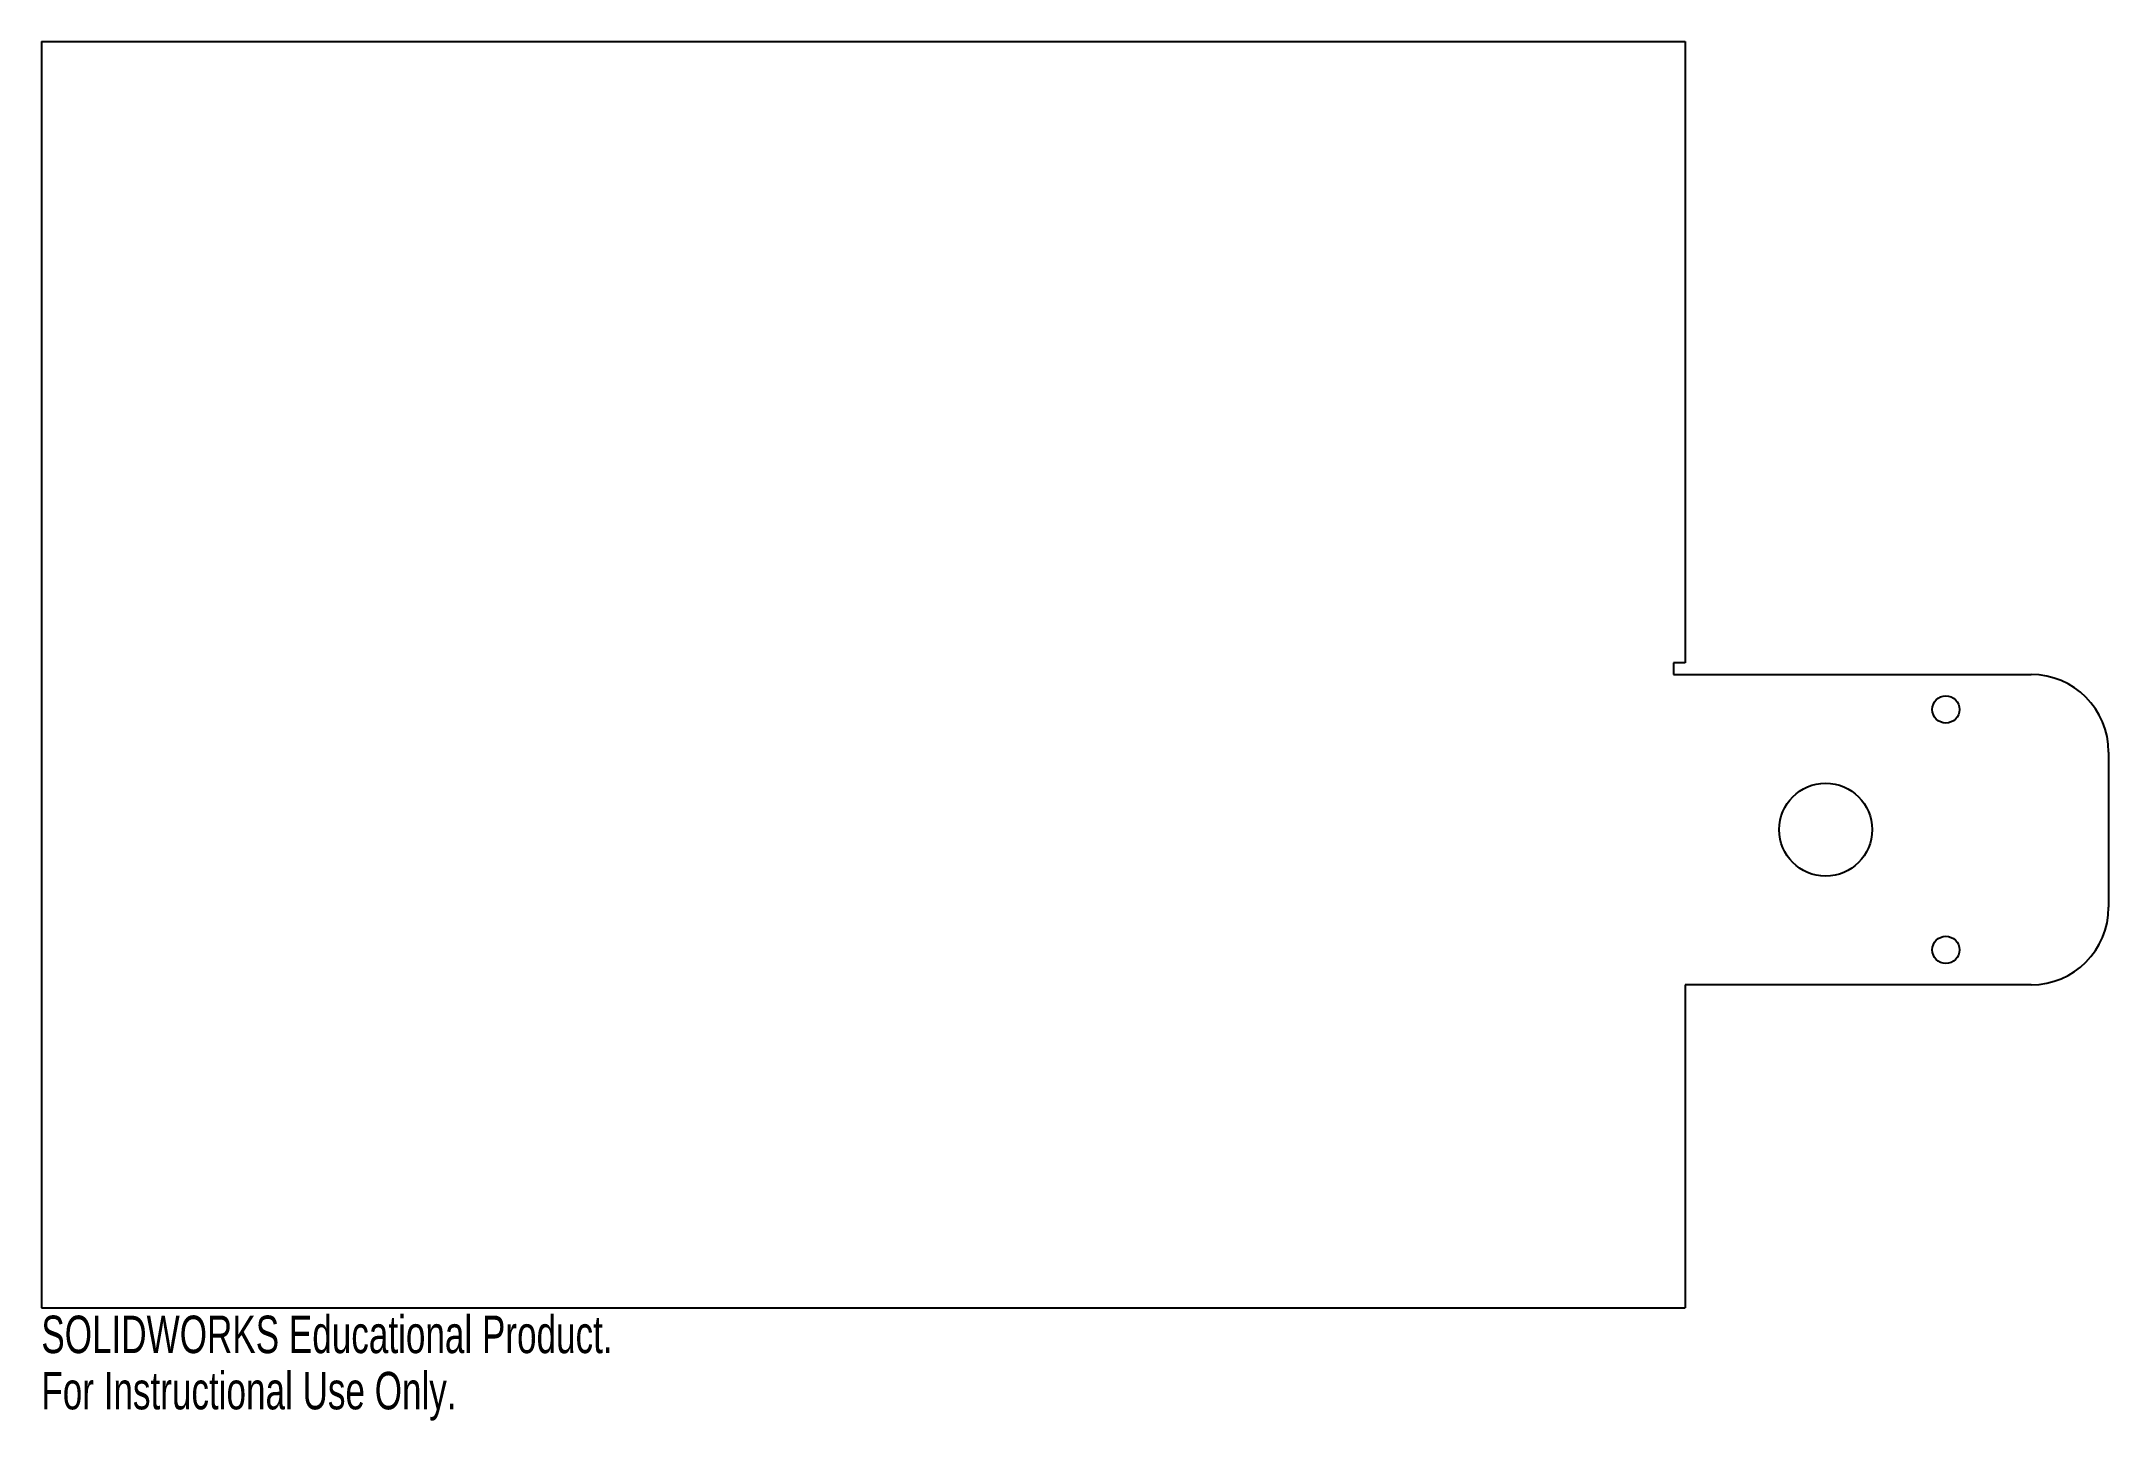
# Model space of a CAD drawing. Header units: millimetres. Extents: x -108 to 159, y -96 to 82.
import ezdxf

# ---------------------------------------------------------------- set-up
doc = ezdxf.new("R2010")
doc.units = ezdxf.units.MM
doc.styles.add('SLDTEXTSTYLE0', font='TXT', dxfattribs={"width": 0.7})

msp = doc.modelspace()

# ---------------------------------------------------------------- linework, layer by layer
at = {"color": 7, "linetype": 'Continuous', "lineweight": 25}
for p, q in [((-107.5, 81.64), (104.5, 81.64)), ((-107.5, 81.64), (-107.5, -81.64)), ((104.5, 81.64), (104.5, 1.5)), ((104.5, 1.5), (103, 1.5)), ((103, 1.5), (103, 0)), ((103, 0), (149.14, 0)), ((159.14, -10), (159.14, -30)), ((149.14, -40), (104.5, -40)), ((104.5, -40), (104.5, -81.64)), ((-107.5, -81.64), (104.5, -81.64))]:
    msp.add_line(p, q, dxfattribs=at)
for centre, radius in [((138.14, -4.5), 1.75), ((122.64, -20), 6), ((138.14, -35.5), 1.75)]:
    msp.add_circle(centre, radius, dxfattribs=at)
for centre, start, end in [((149.14, -10), 0, 90), ((149.14, -30), 270, 0)]:
    msp.add_arc(centre, 10, start, end, dxfattribs=at)

# ---------------------------------------------------------------- texts
at = {"color": 7, "linetype": 'Continuous', "char_height": 4.8336, "attachment_point": 1, "style": 'SLDTEXTSTYLE0'}
for s, insert in [('SOLIDWORKS Educational Product.', (-107.5, -82.66)), ('For Instructional Use Only.', (-107.5, -89.91))]:
    msp.add_mtext(s, dxfattribs=dict(at, insert=insert))

doc.saveas('drawing.dxf')
